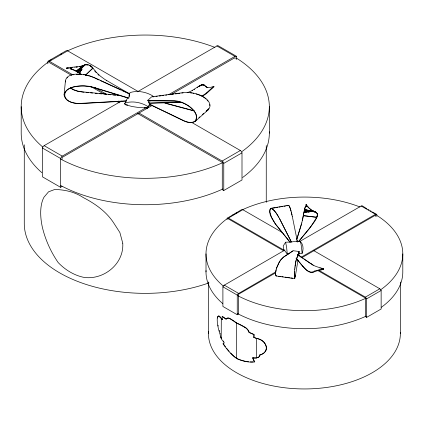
<?xml version="1.0" encoding="UTF-8"?>
<svg xmlns="http://www.w3.org/2000/svg" width="424" height="424" viewBox="0 0 424 424"><rect width="100%" height="100%" fill="white"/><g stroke="black" fill="none" stroke-linecap="round" stroke-linejoin="round"><path stroke-width="0.64" d="M308.11 207.044C308.508 208.11 307.495 205.656 307.501 206.684M294.336 275.351L294.675 278.436L294.929 277.932M302.731 266.002A38.515 13.223 70.8 0 0 305.031 268.514C307.554 271.365 311.656 273.713 315.127 270.888A18.672 0.996 -18 0 0 316.479 270.629L323.406 268.498C323.056 270.401 318.482 270.099 316.691 271.01A18.672 0.996 -18 0 1 315.339 271.27C311.81 274.137 307.644 271.699 305.079 268.816A39.384 13.52 70.8 0 1 302.725 266.246L296.44 258.454M313.288 265.302L297.621 254.495M296.832 241.282L298.544 241.606L309.631 228.366C312.276 223.941 317.391 219.526 317.359 214.173L317.486 214.459L316.474 212.567L315.467 211.899L304.273 210.654L304.135 211.269L309.488 211.862L304.013 211.836L303.547 214.152M294.367 274.471L294.654 278.663L295.555 275.033M294.341 274.588L294.415 273.512M306.398 205.386L306.133 204.644L305.932 205.338L306.398 205.386L306.133 204.644M275.473 273.549L276.035 269.961M294.389 273.607L294.473 272.5M294.452 272.563L294.553 271.44M74.963 67.384L74.995 66.997L80.92 66.213L84.784 64.925L81.975 66.213M287.234 253.944L286.645 247.473L285.622 242.21L283.221 245.941L283.688 249.344L287.234 253.944L288.532 253.891M300.473 241.977L300.499 241.622L297.266 241.749M298.231 253.51L302.116 253.356L301.522 246.885L300.499 241.622M294.532 271.477L294.733 269.256M126.251 101.076L80.979 103.573C74.841 103.769 65.137 102.301 64.088 94.918L65.418 80.899C66.324 75.075 73.601 73.93 78.467 74.105A34.498 27.804 15.7 0 1 85.584 74.847L90.18 76.002L94.457 77.645L129.293 93.619L129.293 96.487M129.293 93.619L128.875 98.061L93.54 87.307L89.204 86.305L84.54 85.839A34.89 28.355 -9.4 0 0 77.322 86.167C72.117 86.83 65.073 88.929 64.088 94.918M294.749 269.282L294.85 268.159M294.86 268.212L294.971 267.099M317.433 215.593L317.184 213.5M294.982 267.178L295.279 264.841A31.498 2.422 -86.9 0 1 295.814 261.619L295.989 260.749M62.058 186.433L60.568 187.297L42.48 176.85L42.48 148.029L42.962 146.746L44.128 145.66L121.349 101.076M60.568 187.297L60.568 158.47L61.787 156.398L146.296 107.558M295.109 266.192L295.284 264.968M181.435 102.285A42.739 33.379 -12.7 0 1 179.834 102.359L149.222 103.361L148.543 101.225L151.098 100.711M179.834 102.359L179.893 101.967L149.28 102.968M275.589 272.86L238.426 294.314L238.426 314.067L237.244 314.746L222.897 306.462L222.897 286.81L223.549 285.596L284.949 250.012M237.244 314.746L237.244 295.093L237.896 293.88L275.801 271.864M298.014 260.029L295.221 276.962M298.692 256.038L299.111 253.483M303.34 215.615L302.593 219.452M303.473 214.857L303.573 214.343M302.323 220.692L303.255 215.71L316.786 217.205M304.31 210.786L304.178 211.375L309.011 211.91M304.321 210.723L304.469 210.071M296.164 259.997L295.809 261.793A31.026 2.385 -86.9 0 0 295.284 264.968M302.286 220.565L301.761 223.088M302.116 253.356C303.605 249.556 303.494 244.802 300.584 241.664M301.734 222.907L296.652 239.645M296.153 260.198L299.111 251.527L293.111 250.701L283.439 257.082L280.974 259.578A31.35 8.909 -77.9 0 0 278.997 262.599L276.586 267.889M301.469 224.232L297.044 238.659M316.85 217.093L317.56 215.074M276.321 268.933L275.372 273.703L275.945 275.934L294.654 278.663M80.258 66.335L79.415 66.796L79.574 66.462M296.312 259.583L299.079 251.777M276.241 268.964L279.008 262.726A30.883 8.777 -77.9 0 1 280.958 259.748L283.386 257.294L293.011 250.944M124.698 103.763L125.096 103.027C132.389 100.711 141.256 102.364 147.69 106.387L148.087 107.246L147.69 107.982L138.664 107.505L132.108 106.53L125.096 104.622L124.698 103.763L127.502 97.955M149.651 103.917L147.69 107.982L144.462 107.505M323.247 268.763L323.57 268.874L323.077 268.376L323.57 268.874C319.654 267.364 314.417 266.685 310.903 263.527M305.932 205.338L306.091 205.02M129.739 93.307L130.136 92.565C137.429 90.248 146.296 91.902 152.73 95.925L153.128 96.783M298.544 241.606L311.121 226.199L316.908 217.114M80.836 66.504L81.026 66.186M323.406 268.498L323.591 268.885M138.245 91.552L67.262 50.615L66.261 50.689L48.029 61.215L47.806 63.77M81.922 69.292L79.134 73.278L80.544 71.889M256.441 338.283L258.2 338.909A8.75 6.598 35.7 0 1 265.917 345.761A9.058 6.832 35.7 0 1 265.917 350.182A12.609 9.514 35.7 0 1 259.933 354.92A4.844 3.652 35.7 0 1 258.099 357.421A19.652 14.824 35.7 0 1 256.727 357.893L256.319 358.004L256.441 338.283L253.801 337.35L256.244 338.437L258.327 338.739A8.75 6.598 35.7 0 1 266.039 345.592A9.058 6.832 35.7 0 1 266.039 350.012L265.917 350.182M258.099 357.421L258.227 357.246A19.652 14.824 35.7 0 1 256.854 357.724L256.387 357.84A19.652 12.731 53 0 1 255.126 357.93M259.933 354.92L260.06 354.745A12.609 9.514 35.7 0 0 266.039 350.012M149.577 104.182L183.974 120.745C187.371 122.25 191.701 123.506 195.019 121.147C199.63 114.989 191.881 107.823 186.74 104.903A33.496 21.004 55.3 0 0 181.324 102.364L177.826 101.394L174.566 101.05L147.796 100.801M195.268 121.375C199.985 115.058 192.051 107.701 186.777 104.702A34.005 21.322 55.3 0 0 181.281 102.126L177.73 101.145L174.428 100.79L147.515 100.541L151.734 96.767L183.603 92.591L187.514 92.395L191.722 92.798A34.164 25.313 38.7 0 1 198.231 94.467C204.124 96.073 214.014 103.18 208.29 109.742L195.268 121.375C191.881 123.782 187.461 122.51 183.989 120.973L149.28 104.262M84.201 65.365L84.429 65.068M208.751 108.57L206.075 111.273M85.796 64.639L84.853 65.1L85.796 64.639C86.189 65.19 90.784 64.448 86.305 64.846M66.971 77.995L67.798 77.142M82.177 65.9L76.76 71.317L77.714 71.905L84.482 65.227L76.166 70.983L73.718 69.764A20.32 14.416 44.6 0 0 70.511 68.677L71.916 67.284L74.995 66.997M85.282 75.483L92.83 68.025L91.441 66.446L89.104 65.206M66.345 68.105L67.612 67.861L67.872 68.29L67.57 68.593L66.589 68.55L66.345 68.105L67.612 67.861M71.333 68.402L70.623 69.107A19.393 13.754 44.6 0 1 73.686 70.156L75.975 71.301L79.256 69.006L76.585 71.645L77.497 72.207L82.033 67.723M80.242 68.031L82.15 66.155M83.395 66.377L84.302 65.481L79.76 68.651M85.081 64.808L77.581 72.26L78.398 72.774L82.134 69.075L79.405 73.013L81.408 74.454M87.593 64.93L88.091 64.734L87.858 64.967M96.073 72.584L96.349 72.319L92.973 68.227L92.358 68.073L92.729 67.888M85.303 75.308L92.973 68.227L92.602 68.418L92.358 68.073L92.83 68.025M201.866 96.11L205.762 93.508L213.606 86.485L214.157 86.66L206.287 93.709L202.301 96.37M195.019 121.147L195.983 120.289M198.867 117.713L199.826 116.854M202.227 114.708L203.668 113.42M88.637 65.185L88.929 64.93M323.47 269.07L323.337 268.652M288.463 205.407L289.21 205.81L290.027 207.744A31.8 4.6 84.1 0 1 291.039 211.041L291.357 212.408M288.506 205.629L289.232 206.022L290.032 207.914A31.323 4.532 84.1 0 1 291.034 211.163M89.543 65.577L89.856 65.338L91.171 66.197L90.831 66.414L92.098 67.098L91.648 67.199L91.833 66.806M95.077 70.893L94.764 71.131L95.638 72.101M254.601 361.916A9.185 5.952 53 0 1 252.709 357.909L252.911 357.761A9.185 5.952 53 0 0 254.798 361.762L254.601 361.916A46.751 30.284 53 0 1 236.846 358.704L236.364 358.471L236.566 322.913A83.019 53.779 53 0 1 245.178 327.312A6.514 4.219 53 0 1 249.275 332.352L253.997 334.446L253.997 337.202M236.364 323.061A83.019 53.779 53 0 1 244.982 327.461L245.178 327.312M244.982 327.461A6.514 4.219 53 0 1 249.073 332.501L249.275 332.352M253.801 337.35L253.997 334.446M236.364 358.471L237.043 358.556A46.751 30.284 53 0 0 239.613 359.605M256.441 357.835L256.191 357.989A19.652 12.731 53 0 1 252.709 357.909M203.743 84.858C209.223 89.93 205.205 84.88 202.831 84.678C197.102 86.183 192.941 91.165 187.106 92.66M90.137 65.911L90.455 65.678M198.082 86.772L199.296 85.998L199.725 86.268L200.038 86.077L199.603 85.812L200.891 85.171L201.352 85.415M206.817 110.595L208.29 109.742M49.518 60.796L51.225 59.81M60.34 54.548L61.48 53.89M48.029 61.215L49.454 61.342L67.686 50.816M137.36 91.833L217.295 45.734L218.296 45.813L236.385 56.254L236.603 59.455M148.013 106.567L150.875 104.919M168.604 94.679L234.954 56.371L236.385 56.254M152.598 105.205L62.058 157.474L62.058 159.451M171.508 94.287L235.113 57.563L235.113 58.878M138.939 113.007L222.118 161.03L240.35 150.504L241.516 151.58L241.998 152.847L241.998 179.988L223.766 190.514L222.277 189.655L222.277 162.376L137.503 113.436M223.766 190.514L223.766 163.373L241.998 152.847M228.759 217.284L234.324 214.072M235.431 213.431L241.728 209.525L242.517 209.541L282.4 232.538M227.094 219.568L227.269 217.872L228.398 218.053L242.857 209.705M299.28 241.744L361.174 206.006L362.308 205.836L366.898 208.767M301.019 257.304L375.521 214.29L376.788 214.279L376.83 216.468M301.893 257.675L375.648 215.09L375.648 216.41M318.949 270.332L365.371 297.134L379.83 288.786L381.139 290.488L381.139 309.001L366.681 317.348L365.499 316.664L365.499 298.061L318.042 270.666M366.681 317.348L366.681 298.835L381.139 290.488M89.957 65.805L90.349 65.619L91.171 66.197M222.203 316.368L226.273 319.124A8.109 4.028 66.1 0 1 229.951 318.519A83.019 41.271 66.1 0 1 236.566 322.913L236.306 323.024A83.019 41.271 66.1 0 0 229.691 318.636A8.109 4.028 66.1 0 0 226.013 319.235L222.203 316.368L222.203 319.479L222.457 319.362L220.31 317.104A7.288 2.279 76.6 0 0 217.798 316.982M230.667 352.975A46.751 23.241 66.1 0 0 234.567 356.711L236.566 358.322L234.308 356.822A46.751 23.241 66.1 0 1 223.045 343.827A3.604 1.791 66.1 0 0 223.957 342.078A8.522 4.235 66.1 0 1 221.196 338.569L221.307 318.498L220.008 317.179A7.288 2.279 76.6 0 0 217.231 318.822A14.448 4.516 76.6 0 0 220.008 333.805A8.522 2.661 76.6 0 0 220.856 337.774L221.45 338.453M223.045 343.827L223.305 343.71A3.604 1.791 66.1 0 0 224.111 342.815M288.611 205.29L270.729 208.317C267.39 212.928 272.939 219.839 275.33 223.973L290.164 242.417M275.282 207.776L270.825 208.534L269.982 209.371L269.913 212.117L271.365 216.929L275.34 223.835L290.053 242.125M213.606 86.485L210.675 87.349L207.309 87.344M201.49 85.351L201.029 85.107L202.28 84.731L204.262 85.065M201.029 85.107L202.471 84.71L201.681 84.874L202.158 85.107M220.008 317.179L220.31 317.104M220.008 333.805L220.31 333.736M66.589 68.55L67.872 68.29M72.902 74.778L73.977 74.592M276.554 207.564L277.831 207.347M279.103 207.129L280.375 206.917M281.647 206.7L282.925 206.483M284.197 206.271L285.469 206.053M286.746 205.836L288.018 205.624M285.622 242.21L291.447 241.982L297.266 241.007L292.306 216.431M76.527 67.209L77.571 67.077M152.714 96.9L154.007 96.725M155.953 96.471L157.246 96.301M159.186 96.047L161.125 95.792M162.418 95.623L163.717 95.453M165.657 95.199L166.95 95.029M168.89 94.775L170.83 94.52M172.128 94.351L173.421 94.181M175.361 93.927L177.301 93.672M178.594 93.503L179.893 93.333M181.832 93.079L183.126 92.909M202.964 84.938L202.28 84.731M126.522 100.843L81.005 103.355C61.65 104.622 58.565 88.234 77.369 86.379A34.365 27.931 -9.4 0 1 84.482 86.056L89.072 86.517L93.354 87.503L128.504 98.204M270.729 208.317L272.155 208.698L274.105 210.437A32.15 11.056 75 0 1 276.528 213.5L278.838 217.247L291.277 241.924M270.825 208.534L272.213 208.899L274.121 210.606A31.673 10.892 75 0 1 276.506 213.622L278.78 217.311M76.209 74.354L78.514 74.327A33.984 27.39 15.7 0 1 80.263 74.396M308.995 211.974L304.056 211.936L306.669 212.228M120.352 95.432L82.097 91.838L77.804 91.096L73.829 89.745L70.416 87.863M84.042 92.241L77.709 91.303L73.644 89.92M86.008 92.427L88.632 92.671M90.598 92.856L92.565 93.042M95.188 93.285L97.16 93.471M99.126 93.656L101.749 93.9M104.373 94.149L106.339 94.335M108.306 94.52L110.929 94.764M112.901 94.95L115.519 95.193M117.49 95.379L118.8 95.501M308.163 207.103L311.105 209.885L315.255 211.931L312.886 210.808L304.443 209.901L304.289 210.58L314.725 211.735L304.538 209.498L304.936 207.946A18.736 2.719 -84.1 0 1 305.455 206.255L307.628 206.499L307.644 206.827M305.974 204.956L306.42 205.009M306.541 206.705L305.439 206.583A17.882 2.592 -84.1 0 0 304.941 208.205L304.57 209.657L307.442 210.278M305.651 210.198L307.416 210.394M312.859 211.666L314.825 211.883L308.593 210.527M305.349 212.191L304.034 212.042L303.277 215.593L316.76 217.385M309.043 210.574L310.119 210.696M310.707 210.765L313.066 211.025M314.264 211.894L315.504 212.032L317.104 213.378M323.12 268.742L322.367 268.275L322.531 268.657M190.201 92.824L191.775 93.026M278.679 276.236L280.598 276.501M281.881 276.676L283.158 276.856M285.076 277.116L286.359 277.296M287.636 277.471L289.555 277.736M290.832 277.911L292.756 278.176M321.238 268.493L322.049 268.615L321.896 268.233M125.096 104.622L127.682 105.004M296.832 241.007L298.544 241.336M85.521 75.059L89.49 76.039M164.215 102.762L194.272 110.797M165.71 103.377L193.662 110.855M206.605 87.132L207.866 87.519M207.018 92.443L207.569 92.623M90.052 76.198L92.209 76.945M276.761 275.976L276.035 275.717L275.494 274.238M204.394 85.415L204.919 85.611M204.103 85.092L204.628 85.293M198.718 94.875L201.331 95.957M203.319 84.721L203.827 84.933M92.724 77.163L94.271 77.815M202.831 84.678L203.329 84.895M249.073 332.501L253.801 334.594M94.87 78.09L99.052 80.009M100.25 80.555L121.158 90.142M122.356 90.694L128.329 93.434M207.161 87.307L205.91 86.803M71.153 88.542L73.145 89.644M201.851 96.195L202.831 96.746M200.335 85.425L200.78 85.675M312.886 210.808L311.078 209.705M216.871 45.93L234.954 56.371M368 209.403L369.103 210.039M370.205 210.68L371.313 211.316M372.415 211.952L376.279 214.184M361.174 206.006L375.521 214.29M191.59 122.35L240.35 150.504M49.454 61.342L72.976 74.921M94.769 87.508L106.816 94.462M118.291 101.082L120.013 102.078M49.295 62.508L71.635 75.408M91.112 86.65L103.71 93.927M116.886 101.532L119.176 102.852M313.352 250.404L379.83 288.786M228.398 218.053L284.562 250.478M228.276 218.837L283.736 250.86M44.128 145.66L62.217 156.101M42.48 148.029L60.568 158.47M224.201 285.087L238.548 293.371M222.897 286.81L237.244 295.093M96.349 72.319L100.499 76.235L104.961 79.505L129.087 93.603L129.087 94.006M77.815 71.969L78.663 72.504M198.851 86.268L199.264 86.538M203.324 97.022L204.236 97.637M365.371 297.134L366.681 298.835M297.616 254.744L302.927 258.354M303.992 259.08L310.898 263.776M222.118 161.03L223.284 162.106L223.766 163.373M79.277 73.373L80.645 74.364M308.826 208.041L310.421 209.202M221.052 318.61L222.203 319.479M197.314 87.323L197.69 87.614M204.697 97.944L205.942 98.946M97.923 74.423L98.872 75.308M194.224 89.284L194.531 89.607M317.465 214.221L317.539 214.533L317.375 213.929M207.05 100.006L207.988 101.113M296.016 258.2L302.725 266.246M192.401 90.291L192.666 90.625M319.087 269.993L319.362 270.353M314.56 270.941L314.778 271.323M312.382 272.023L312.594 272.404M67.321 68.147L67.57 68.593M321.556 269.272L321.763 269.659M322.065 269.118L322.272 269.505M322.51 268.975L322.712 269.362M322.876 268.853L323.077 269.24M323.152 268.747L323.348 269.129M279.549 218.593L291.405 241.998M323.289 268.434L323.47 268.821M322.765 268.323L322.934 268.71M148.729 102.2L149.222 103.361M322.118 268.254L322.272 268.636M320.041 267.899L320.168 268.27M309.483 208.417L309.578 208.714M76.601 66.838L76.691 67.188M291.373 212.307L291.982 215.074M291.696 213.638L292.279 216.478M209.679 104.505L209.832 105.592M65.418 80.899L65.487 81.986M402.8 253.897L402.8 271.911A98.4 56.811 0 0 1 381.399 307.268M400.362 281.992L400.362 333.556M309.631 228.091L309.631 228.366M300.574 227.089L300.574 227.365M299.111 251.527L299.079 253.504M297.213 240.922L297.213 242.072M269.33 106.678L269.33 133.099M266.256 145.474L266.256 202.338M208.444 281.971L208.444 333.534M206.006 253.87L206.006 271.885M106.482 80.433L106.482 80.836M24.274 144.812L24.274 223.496A120.988 69.854 0 0 0 86.395 284.525A120.988 69.854 0 0 0 208.974 282.882M21.2 106.678L21.2 133.099A124.062 71.63 0 0 0 41.854 172.669M83.194 74.677A33.984 27.39 15.7 0 1 84.36 74.852M192.841 93.216A33.655 24.936 38.7 0 1 193.906 93.439M196.052 93.99A33.655 24.936 38.7 0 1 198.188 94.674M236.518 58.157A124.062 71.63 0 0 1 242.099 151.458M222.881 162.562A124.062 71.63 0 0 1 60.775 159.133M42.808 147.075A124.062 71.63 0 0 1 48.426 61.904M67.649 50.8A124.062 71.63 0 0 1 214.947 47.419M269.309 131.816A124.062 71.63 0 0 1 242.634 177.486M222.881 188.977A124.062 71.63 0 0 1 60.775 185.553M400.336 332.305A95.962 55.401 0 0 1 303.838 388.946A95.962 55.401 0 0 1 208.497 331.653M376.931 215.493A98.4 56.811 0 0 1 380.858 289.64M366.103 298.136A98.4 56.811 0 0 1 237.535 295.56M223.289 286.041A98.4 56.811 0 0 1 227.942 218.122M232.458 215.127A98.4 56.811 0 0 1 236.433 212.8M242.698 209.631A98.4 56.811 0 0 1 359.981 207.002M366.103 316.15A98.4 56.811 0 0 1 237.535 313.575M222.807 303.648A98.4 56.811 0 0 1 206.027 270.602M223.718 341.506A8.522 4.235 66.1 0 1 223.231 340.986M260.06 354.745A4.844 3.652 35.7 0 1 258.481 357.13M254.692 357.925A19.652 12.731 53 0 1 252.911 357.761M229.14 351.3A46.751 23.241 66.1 0 1 226.522 348.146M225.43 346.71A46.751 23.241 66.1 0 1 223.305 343.71M217.576 318.079A7.288 2.279 76.6 0 1 217.666 317.486M221.158 337.705A8.522 2.661 76.6 0 1 220.941 336.916M219.462 331.282A14.448 4.516 76.6 0 1 219.208 330.429M218.169 326.051A14.448 4.516 76.6 0 1 218.016 325.176M253.155 361.905A46.751 30.284 53 0 1 250.319 361.911M248.575 361.773A46.751 30.284 53 0 1 246.206 361.434M245.607 361.317A46.751 30.284 53 0 1 240.127 359.791M306.764 205.449L306.759 205.815L306.52 205.147L306.764 205.449M306.981 205.735L307.167 206.297L306.981 205.735M122.759 243.206C124.089 263.67 104.23 279.829 84.551 277.497C74.465 275.642 65.216 269.924 58.189 262.583C50.795 251.835 45.373 239.841 42.336 227.142A48.426 24.073 66.1 0 1 43.969 197.224L48.543 191.823L54.733 189.475C64.782 189.708 74.73 191.849 83.268 197.563C94.939 203.578 105.931 211.316 113.372 222.425L119.875 232.538L122.759 243.206M317.422 215.874L317.163 216.441L317.422 215.874M69.213 68.068L68.259 68.227L68.073 67.787L68.995 67.639L69.213 68.068M70.607 67.872L69.96 67.967L69.828 67.533L70.426 67.448L70.607 67.872M72.048 67.697L71.661 67.75L71.587 67.326L72.048 67.697"/></g></svg>
